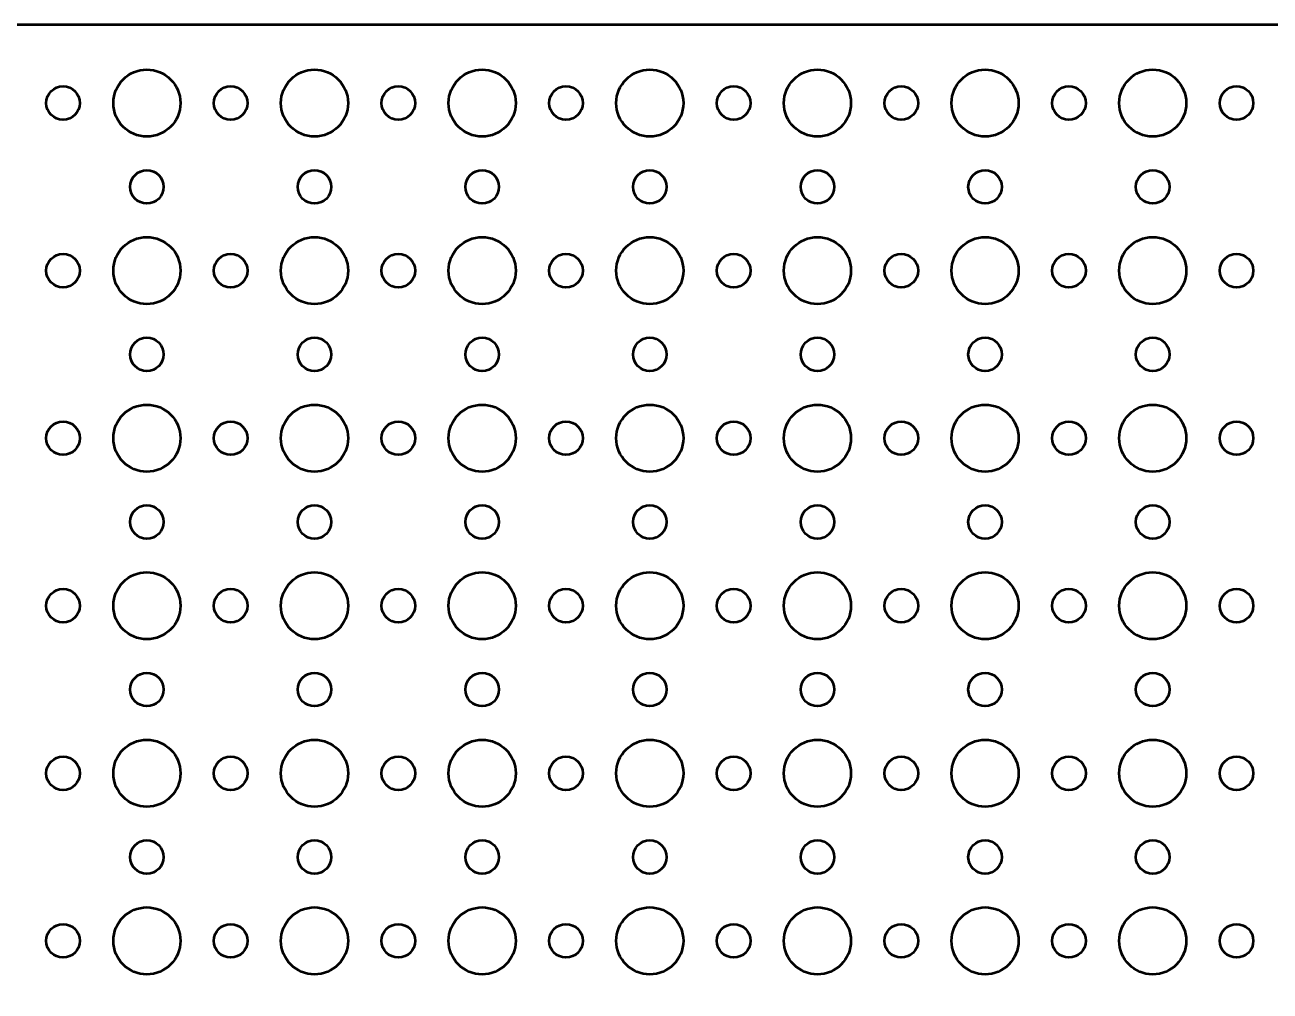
# Model space of a CAD drawing. Header units: centimetres. Extents: x -57 to 52, y -52 to 59.
# Drawn here: x -37.09 to -25.95, y -1.95 to 6.7 of the extents above; entities that cross this region are included whole.
import ezdxf

# ---------------------------------------------------------------- set-up
doc = ezdxf.new("R2010")
doc.units = ezdxf.units.CM
doc.header["$MEASUREMENT"] = 0
doc.layers.add('Layer 1', color=7, linetype='Continuous')

msp = doc.modelspace()

# ---------------------------------------------------------------- linework, layer by layer
at = {"layer": 'Layer 1', "lineweight": 53}
for centre, major_axis in [((-35.99999, 5.99999), (0, 0.30001)), ((-34.49999, 5.99999), (0, 0.30001)), ((-32.99999, 5.99999), (0, 0.30001)), ((-31.49999, 5.99999), (0, 0.30001)), ((-29.99999, 5.99999), (0, 0.30001)), ((-28.49999, 5.99999), (0, 0.30001)), ((-26.99999, 5.99999), (0, 0.30001)), ((-36.75, 6), (0, 0.15)), ((-35.25, 6), (0, 0.15)), ((-33.75, 6), (0, 0.15)), ((-32.25, 6), (0, 0.15)), ((-30.75, 6), (0, 0.15)), ((-29.25, 6), (0, 0.15)), ((-27.75, 6), (0, 0.15)), ((-26.25, 6), (0, 0.15)), ((-36, 5.25), (0, 0.15)), ((-34.5, 5.25), (0, 0.15)), ((-33, 5.25), (0, 0.15)), ((-31.5, 5.25), (0, 0.15)), ((-30, 5.25), (0, 0.15)), ((-28.5, 5.25), (0, 0.15)), ((-27, 5.25), (0, 0.15)), ((-35.99999, 4.49999), (0, 0.30001)), ((-34.49999, 4.49999), (0, 0.30001)), ((-32.99999, 4.49999), (0, 0.30001)), ((-31.49999, 4.49999), (0, 0.30001)), ((-29.99999, 4.49999), (0, 0.30001)), ((-28.49999, 4.49999), (0, 0.30001)), ((-26.99999, 4.49999), (0, 0.30001)), ((-36.75, 4.5), (0, 0.15)), ((-35.25, 4.5), (0, 0.15)), ((-33.75, 4.5), (0, 0.15)), ((-32.25, 4.5), (0, 0.15)), ((-30.75, 4.5), (0, 0.15)), ((-29.25, 4.5), (0, 0.15)), ((-27.75, 4.5), (0, 0.15)), ((-26.25, 4.5), (0, 0.15)), ((-36, 3.75), (0, 0.15)), ((-34.5, 3.75), (0, 0.15)), ((-33, 3.75), (0, 0.15)), ((-31.5, 3.75), (0, 0.15)), ((-30, 3.75), (0, 0.15)), ((-28.5, 3.75), (0, 0.15)), ((-27, 3.75), (0, 0.15)), ((-35.99999, 2.99999), (0, 0.30001)), ((-34.49999, 2.99999), (0, 0.30001)), ((-32.99999, 2.99999), (0, 0.30001)), ((-31.49999, 2.99999), (0, 0.30001)), ((-29.99999, 2.99999), (0, 0.30001)), ((-28.49999, 2.99999), (0, 0.30001)), ((-26.99999, 2.99999), (0, 0.30001)), ((-36.75, 3), (0, 0.15)), ((-35.25, 3), (0, 0.15)), ((-33.75, 3), (0, 0.15)), ((-32.25, 3), (0, 0.15)), ((-30.75, 3), (0, 0.15)), ((-29.25, 3), (0, 0.15)), ((-27.75, 3), (0, 0.15)), ((-26.25, 3), (0, 0.15)), ((-36, 2.25), (0, 0.15)), ((-34.5, 2.25), (0, 0.15)), ((-33, 2.25), (0, 0.15)), ((-31.5, 2.25), (0, 0.15)), ((-30, 2.25), (0, 0.15)), ((-28.5, 2.25), (0, 0.15)), ((-27, 2.25), (0, 0.15)), ((-35.99999, 1.49999), (0, 0.30001)), ((-34.49999, 1.49999), (0, 0.30001)), ((-32.99999, 1.49999), (0, 0.30001)), ((-31.49999, 1.49999), (0, 0.30001)), ((-29.99999, 1.49999), (0, 0.30001)), ((-28.49999, 1.49999), (0, 0.30001)), ((-26.99999, 1.49999), (0, 0.30001)), ((-36.75, 1.5), (0, 0.15)), ((-35.25, 1.5), (0, 0.15)), ((-33.75, 1.5), (0, 0.15)), ((-32.25, 1.5), (0, 0.15)), ((-30.75, 1.5), (0, 0.15)), ((-29.25, 1.5), (0, 0.15)), ((-27.75, 1.5), (0, 0.15)), ((-26.25, 1.5), (0, 0.15)), ((-36, 0.75), (0, 0.15)), ((-34.5, 0.75), (0, 0.15)), ((-33, 0.75), (0, 0.15)), ((-31.5, 0.75), (0, 0.15)), ((-30, 0.75), (0, 0.15)), ((-28.5, 0.75), (0, 0.15)), ((-27, 0.75), (0, 0.15)), ((-35.99999, -0.00001), (0, 0.30001)), ((-34.49999, -0.00001), (0, 0.30001)), ((-32.99999, -0.00001), (0, 0.30001)), ((-31.49999, -0.00001), (0, 0.30001)), ((-29.99999, -0.00001), (0, 0.30001)), ((-28.49999, -0.00001), (0, 0.30001)), ((-26.99999, -0.00001), (0, 0.30001)), ((-36.75, 0), (0, 0.15)), ((-35.25, 0), (0, 0.15)), ((-33.75, 0), (0, 0.15)), ((-32.25, 0), (0, 0.15)), ((-30.75, 0), (0, 0.15)), ((-29.25, 0), (0, 0.15)), ((-27.75, 0), (0, 0.15)), ((-26.25, 0), (0, 0.15)), ((-36, -0.75), (0, 0.15)), ((-34.5, -0.75), (0, 0.15)), ((-33, -0.75), (0, 0.15)), ((-31.5, -0.75), (0, 0.15)), ((-30, -0.75), (0, 0.15)), ((-28.5, -0.75), (0, 0.15)), ((-27, -0.75), (0, 0.15)), ((-35.99999, -1.50001), (0, 0.30001)), ((-34.49999, -1.50001), (0, 0.30001)), ((-32.99999, -1.50001), (0, 0.30001)), ((-31.49999, -1.50001), (0, 0.30001)), ((-29.99999, -1.50001), (0, 0.30001)), ((-28.49999, -1.50001), (0, 0.30001)), ((-26.99999, -1.50001), (0, 0.30001)), ((-36.75, -1.5), (0, 0.15)), ((-35.25, -1.5), (0, 0.15)), ((-33.75, -1.5), (0, 0.15)), ((-32.25, -1.5), (0, 0.15)), ((-30.75, -1.5), (0, 0.15)), ((-29.25, -1.5), (0, 0.15)), ((-27.75, -1.5), (0, 0.15)), ((-26.25, -1.5), (0, 0.15))]:
    msp.add_ellipse(centre, major_axis=major_axis, ratio=1, dxfattribs=at)
msp.add_open_spline([(-48.7, -10.7), (-48.7, -10.7), (-48.7, 6.2), (-48.7, 6.2), (-48.7, 6.2), (-48.7, 6.47614), (-48.47614, 6.7), (-48.2, 6.7), (-48.2, 6.7), (-48.2, 6.7), (51.2, 6.7), (51.2, 6.7), (51.2, 6.7), (51.47614, 6.7), (51.7, 6.47614), (51.7, 6.2), (51.7, 6.2), (51.7, 6.2), (51.7, -10.7), (51.7, -10.7), (51.7, -10.7), (51.7, -10.97614), (51.47614, -11.2), (51.2, -11.2), (51.2, -11.2), (51.2, -11.2), (-48.2, -11.2), (-48.2, -11.2), (-48.2, -11.2), (-48.47614, -11.2), (-48.7, -10.97614), (-48.7, -10.7)], degree=3, knots=[0, 0, 0, 0, 0.11111111, 0.11111111, 0.11111111, 0.11111111, 0.22222222, 0.22222222, 0.22222222, 0.22222222, 0.33333333, 0.33333333, 0.33333333, 0.33333333, 0.44444444, 0.44444444, 0.44444444, 0.44444444, 0.55555556, 0.55555556, 0.55555556, 0.55555556, 0.66666667, 0.66666667, 0.66666667, 0.66666667, 0.77777778, 0.77777778, 0.77777778, 0.77777778, 1, 1, 1, 1], dxfattribs=at)

doc.saveas('drawing.dxf')
